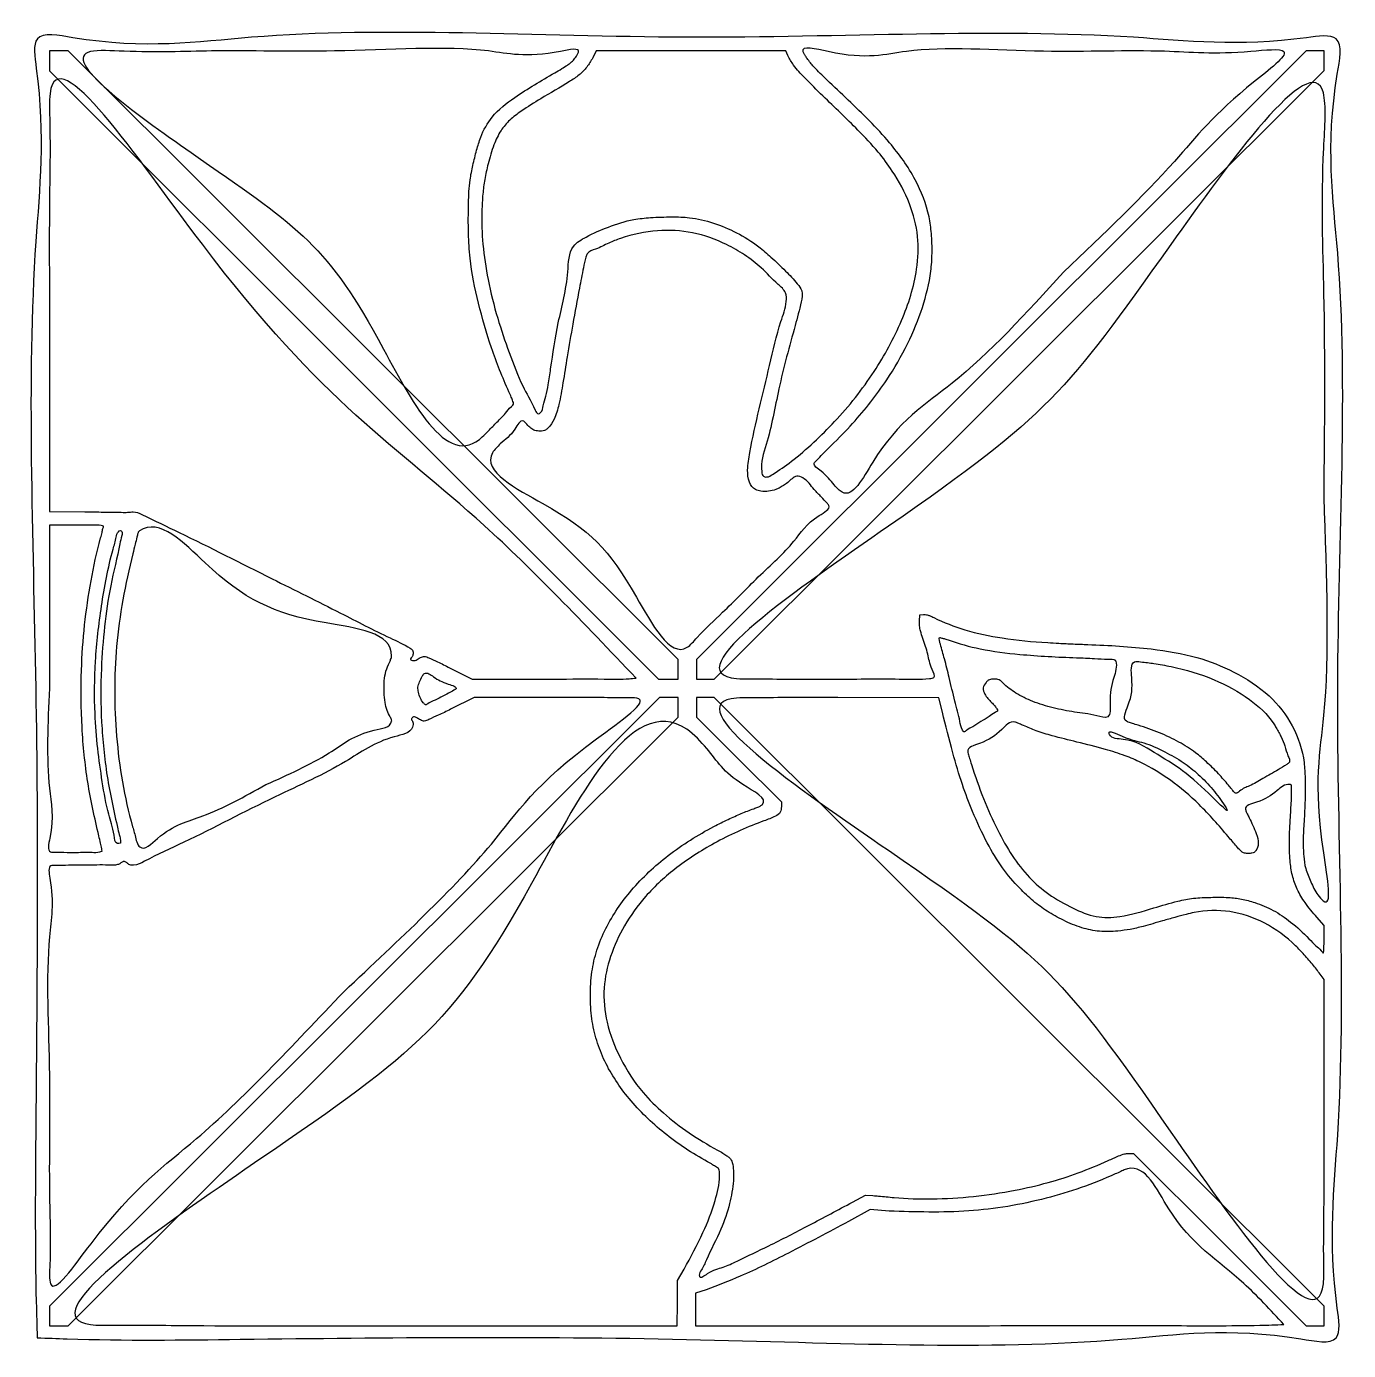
# Model space of a CAD drawing. Extents: x -1 to 142, y -1 to 142.
import ezdxf

# ---------------------------------------------------------------- set-up
doc = ezdxf.new("R2010")
doc.units = 0
doc.layers.add('Layer_1', color=7, linetype='CONTINUOUS')

msp = doc.modelspace()

# ---------------------------------------------------------------- linework, layer by layer
at = {"layer": 'Layer_1', "color": 7}
for points in [[(69.614819, 72.605955), (69.614819, 73.668211), (36.565165, 106.648531), (3.51551, 139.62885), (2.500449, 139.62885), (1.485381, 139.62885), (1.485381, 138.55587), (1.485381, 137.482861), (34.485577, 104.508355), (67.485774, 71.533877), (68.550296, 71.538957), (69.614819, 71.544037), (69.614819, 72.606265), (69.614819, 72.605955)], [(81.515365, 139.116053), (81.2943, 139.62885), (71.023175, 139.62885), (60.75205, 139.62885), (60.36325, 138.873144)], [(106.575964, 104.523962), (139.62573, 137.504169), (139.62573, 138.566509), (139.62573, 139.62885), (138.660293, 139.62885), (137.694845, 139.62885), (104.645087, 106.648644), (71.595324, 73.668409), (71.595324, 72.606096), (71.595324, 71.543755), (72.560767, 71.543755), (73.526207, 71.543755), (106.575964, 104.523962), (106.575964, 104.523962)], [(111.378673, 115.640865), (111.378673, 115.640865)], [(1.485381, 112.342167), (1.485381, 89.732836), (5.322612, 89.683617)], [(49.987115, 99.402221), (49.987127, 99.402221)], [(79.863942, 93.729018), (79.863942, 93.728172)], [(139.625668, 91.307185), (139.62573, 91.307185)], [(4.406626, 88.24386), (1.485381, 88.24386), (1.485381, 70.563823)], [(78.304054, 82.635851), (78.304054, 82.635738)], [(95.777502, 77.833049), (95.807022, 78.510354), (96.219828, 78.540355)], [(44.858483, 72.778957), (47.284603, 71.554367), (56.172128, 71.549005)], [(65.05965, 71.667284), (65.05965, 71.667312)], [(36.564756, 34.462323), (69.614819, 67.442417), (69.614819, 68.504899), (69.614819, 69.567381), (68.599863, 69.567381), (67.584907, 69.567381), (34.535144, 36.587146), (1.485381, 3.60694), (1.485381, 2.544599), (1.485381, 1.482258), (2.500046, 1.482258), (3.514697, 1.482258), (36.564756, 34.462323), (36.564756, 34.462323)], [(43.91697, 69.590721), (43.91697, 69.590721)], [(56.35294, 69.567381), (47.530698, 69.567381), (44.957506, 68.282762)], [(139.62573, 2.544486), (139.62573, 3.606714), (106.576083, 36.587033), (73.52643, 69.567381), (72.560877, 69.567381), (71.595324, 69.567381), (71.595324, 68.504702), (71.595324, 67.442022), (76.200003, 62.847811), (80.804681, 58.253629), (80.804681, 57.739928)], [(98.254922, 67.986316), (97.886554, 69.517992), (86.919497, 69.54311)], [(102.440043, 66.946129), (102.440043, 66.946129)], [(132.98623, 60.78519), (132.98623, 60.78519)], [(24.946119, 60.126229), (24.946139, 60.126229)], [(128.871596, 57.825582), (128.871596, 57.825582)], [(9.172123, 53.758986), (9.172123, 53.758986)], [(7.18638, 52.899337), (7.18638, 52.899337)], [(139.62573, 43.376595), (139.62573, 44.854649), (138.844054, 45.740488)], [(139.62573, 43.376623), (139.62573, 43.376595)], [(139.62573, 22.515518), (139.62573, 39.003166), (139.312997, 39.437986)], [(33.409969, 37.71135), (33.409952, 37.71135)], [(139.62573, 22.515518), (139.62573, 22.515518)], [(118.456795, 20.158709), (118.979343, 20.158709), (128.336842, 10.820483), (137.69434, 1.482258), (138.660037, 1.482258), (139.62573, 1.482258), (139.62573, 2.544486), (139.62573, 2.544486)], [(88.510474, 14.871783), (89.928161, 15.641573), (90.738545, 15.58002)], [(92.480497, 13.897919), (90.441306, 14.063668), (88.073871, 12.775662)], [(69.535709, 3.927996), (69.565303, 6.373705), (70.270576, 7.608935)], [(72.659847, 5.382569), (71.496301, 5.010741), (71.496301, 3.246485), (71.496301, 1.482258), (103.382453, 1.482258)], [(37.723818, 1.482258), (69.506109, 1.482258), (69.535709, 3.927996), (69.535709, 3.927996)], [(135.268617, 1.605533), (135.268617, 1.605533)], [(0.163889, 0.180705), (0.163889, 0.180705)]]:
    msp.add_lwpolyline(points, dxfattribs=at)
for points, knots in [([(0.163889, 0.180705), (0.12439, 1.459431), (-0.114409, 9.190228), (0.089667, 32.718778), (0.4159, 70.423534), (-1.283919, 110.589994), (1.166568, 131.198333), (-0.598587, 141.946834), (10.813272, 139.585163), (31.032332, 142.727), (71.062957, 140.048485), (110.524171, 142.461914), (131.199214, 139.94247), (141.946202, 141.710424), (139.585828, 130.298108), (142.72627, 110.079578), (140.048912, 70.047975), (142.461455, 30.586816), (139.942838, 9.911147), (141.709989, -0.835458), (130.296006, 1.524137), (110.137257, -1.558038), (69.498754, 0.518891), (32.097975, 0.144636), (8.563563, -0.165788), (1.239773, 0.136324), (0.163889, 0.180705)], [0, 0, 0, 0, 3.83846, 23.206194, 70.393669, 118.778991, 137.540518, 140.770964, 144.60969, 163.977389, 211.164255, 259.548983, 278.310471, 281.541177, 285.379636, 304.747363, 351.934818, 400.32016, 419.081694, 422.312141, 426.150871, 445.518569, 492.705437, 541.090167, 559.851655, 563.082365, 563.082365, 563.082365, 563.082365]), ([(65.05965, 71.667312), (59.412243, 77.587396), (43.307732, 94.469489), (27.033405, 103.650483), (1.141665, 142.932106), (1.605531, 129.948989), (1.442504, 122.788101), (1.469587, 116.18988), (1.485381, 112.342167)], [0, 0, 0, 0, 23.310351, 66.473307, 89.702708, 92.836451, 100.984232, 112.382244, 112.382244, 112.382244, 112.382244]), ([(49.987127, 99.402221), (50.303829, 99.720451), (50.853209, 100.272482), (51.352739, 100.949267), (51.859554, 101.353924), (51.675975, 101.733076), (51.530137, 102.146111), (50.651515, 104.061922), (49.319015, 107.398741), (47.92738, 112.259464), (47.060758, 116.407106), (46.867142, 120.047075), (46.881482, 122.871845), (46.977706, 125.353793), (47.371552, 127.257288), (47.754986, 128.797972), (48.283169, 130.614803), (49.477492, 132.766041), (52.385831, 135.014996), (55.031306, 136.552641), (56.967082, 137.676783), (57.539691, 138.037003), (58.01863, 138.348903), (58.356758, 138.74684), (58.647317, 139.10669), (59.132682, 140.059273), (53.436416, 138.730468), (47.416582, 140.408661), (33.246892, 139.375596), (20.138858, 139.766319), (12.018449, 139.397271), (0.54654, 140.148821), (26.229962, 121.803275), (33.047438, 118.019656), (44.235866, 94.1883), (48.526926, 97.912511), (49.147725, 98.544766), (49.679388, 99.087871), (49.987115, 99.402221)], [0, 0, 0, 0, 1.322916, 2.294852, 2.707439, 2.945585, 3.436157, 4.074113, 9.203787, 14.259618, 19.210085, 21.874292, 25.175244, 27.691985, 29.300976, 30.995248, 32.455888, 34.975416, 38.210869, 43.307745, 44.192629, 44.922144, 45.339353, 45.901674, 46.456576, 46.790134, 48.728948, 56.541537, 73.231831, 86.549644, 96.048413, 99.671833, 115.1188, 143.735915, 159.183187, 159.57699, 160.53623, 161.854401, 161.854401, 161.854401, 161.854401]), ([(139.62573, 91.307185), (139.69338, 98.82106), (139.809278, 111.694101), (139.218654, 124.939849), (140.59466, 143.317671), (112.42583, 103.772909), (108.98351, 99.004286), (68.119328, 71.588271), (78.27316, 71.581142), (81.750182, 71.545613), (87.27618, 71.523175), (92.703144, 71.624945), (95.91892, 71.48824), (97.617555, 71.682765), (96.884594, 72.996451), (96.740824, 74.236927), (96.236626, 75.669508), (95.910101, 76.66914), (95.766556, 77.300498), (95.773956, 77.660566), (95.777502, 77.833049)], [0, 0, 0, 0, 22.050182, 37.777165, 43.776223, 67.08558, 110.315326, 133.624494, 135.090543, 138.932818, 144.319805, 151.698901, 154.545449, 155.03183, 155.935364, 157.653482, 159.427357, 160.276255, 160.837359, 161.353291, 161.353291, 161.353291, 161.353291]), ([(111.378673, 115.640865), (115.726036, 119.785787), (123.177595, 126.890355), (128.382019, 133.709719), (137.22102, 140.204969), (128.673988, 139.162906), (121.599896, 139.892528), (108.796685, 139.324192), (95.325232, 140.417984), (89.574771, 138.466522), (82.824932, 140.349321), (83.256981, 139.33808), (83.402841, 139.107281), (83.731824, 138.586504), (84.510667, 137.697475), (86.006715, 136.21109), (88.836881, 133.562677), (92.311366, 130.17945), (95.384538, 125.933366), (96.750651, 122.472501), (97.110258, 119.736117), (97.171233, 117.765512), (97.002204, 115.055854), (96.15379, 111.733694), (94.544387, 107.770227), (92.559947, 104.388237), (90.511007, 101.542336), (88.491873, 99.163886), (86.713371, 97.341287), (85.344718, 96.024807), (84.787625, 95.402821), (84.084477, 94.758293), (85.620265, 93.824802), (86.261566, 92.873295), (88.300046, 90.629921), (92.409144, 98.955646), (100.518753, 103.725063), (107.377786, 111.250982), (111.378673, 115.640865)], [0, 0, 0, 0, 17.007152, 29.150961, 33.802419, 37.371562, 46.728028, 59.846321, 74.687069, 83.182338, 85.890708, 86.03857, 86.336273, 86.721109, 87.878309, 89.872094, 93.048427, 99.509078, 104.387969, 108.67487, 110.487694, 112.647015, 114.581892, 118.614765, 122.859779, 127.387014, 130.336324, 133.3778, 136.719619, 138.028161, 138.981354, 139.374061, 140.531616, 142.588698, 143.740375, 148.402885, 160.554534, 177.564646, 177.564646, 177.564646, 177.564646]), ([(60.36325, 138.873144), (60.162787, 138.532323), (59.759838, 137.847241), (58.889253, 136.974786), (57.185216, 135.861573), (55.026518, 134.667748), (52.872859, 133.279796), (51.357328, 132.202968), (50.321472, 130.966553), (49.559559, 129.328403), (49.04722, 127.527249), (48.646224, 125.742361), (48.425197, 124.034325), (48.31004, 121.68704), (48.390564, 118.580455), (48.994663, 114.694096), (49.972663, 110.756598), (51.268419, 106.977783), (52.616762, 103.436747), (53.69968, 101.690163), (54.371912, 100.190672), (54.914032, 100.541501), (54.980023, 101.28734), (55.333887, 102.259851), (55.563594, 103.608818), (55.97604, 106.261074), (56.562915, 110.408162), (57.756731, 114.588956), (57.729865, 118.360089), (59.938217, 119.670595), (62.100925, 120.591428), (64.458917, 121.372299), (66.791909, 121.595176), (68.803815, 121.660346), (71.106189, 121.600862), (73.485794, 121.035756), (76.020658, 119.969415), (78.099973, 118.680707), (79.802207, 117.198467), (81.198982, 115.846091), (82.335806, 114.679748), (83.189883, 113.57285), (82.861273, 111.908836), (81.921605, 108.483589), (80.493453, 103.321236), (79.592001, 97.930824), (78.467855, 94.937889), (78.766936, 93.495826), (79.362592, 93.402808), (79.667633, 93.601287), (79.863942, 93.729018)], [0, 0, 0, 0, 1.182691, 2.377319, 3.654276, 7.276919, 9.774409, 11.34546, 12.830977, 14.552478, 16.72343, 18.441059, 20.036686, 21.882804, 25.488369, 29.334228, 33.670371, 37.591219, 41.491647, 44.433859, 44.961067, 45.243167, 46.034643, 47.098477, 48.369438, 50.114758, 55.175652, 60.78126, 63.620529, 65.310745, 67.973324, 70.835392, 72.660675, 74.988186, 76.876584, 79.551503, 82.26404, 85.104992, 86.840055, 89.034725, 90.904626, 91.81743, 93.017153, 95.652614, 102.742548, 108.932371, 111.938473, 112.438929, 112.819927, 113.507798, 113.507798, 113.507798, 113.507798]), ([(79.863942, 93.728172), (80.550565, 94.19054), (82.119339, 95.246945), (84.339133, 97.197817), (87.494352, 100.295122), (90.895426, 104.601851), (93.940629, 110.179734), (95.54525, 115.198131), (95.753586, 119.576023), (94.796876, 123.239914), (93.143653, 126.244193), (91.204115, 128.879644), (88.645291, 131.557631), (85.899407, 134.163678), (83.544572, 136.475844), (82.193119, 137.889292), (81.708351, 138.76674), (81.515365, 139.116053)], [0, 0, 0, 0, 2.481384, 5.669384, 8.844816, 15.744479, 22.033876, 27.83578, 31.38362, 35.033682, 39.035972, 41.602471, 44.833708, 50.129533, 52.952782, 54.757072, 55.950442, 55.950442, 55.950442, 55.950442]), ([(78.304054, 82.635738), (79.706076, 83.916794), (82.112591, 86.115674), (83.699116, 88.723188), (86.295167, 90.05702), (85.600758, 90.774166), (85.11392, 91.341796), (84.190882, 92.212534), (83.550584, 93.255593), (82.269825, 93.699979), (81.676989, 92.928389), (81.033095, 92.539778), (80.60266, 92.27621), (80.086358, 92.011463), (79.41281, 91.89249), (78.665202, 91.882848), (77.830871, 92.065677), (77.205234, 92.96473), (77.09396, 94.404013), (77.536089, 97.077618), (78.397939, 100.846992), (79.549359, 105.5714), (80.428692, 109.492898), (81.360906, 111.997272), (81.37703, 113.567048), (80.045132, 114.613611), (78.763369, 116.11143), (76.850754, 117.547167), (74.42003, 118.955462), (71.248505, 120.092843), (67.272803, 120.303479), (64.229369, 119.653563), (62.024155, 118.806253), (60.905204, 118.179687), (59.816993, 117.876556), (59.518206, 117.01864), (59.283683, 115.779466), (58.80502, 113.357412), (58.227443, 110.139354), (57.620377, 106.720103), (57.171135, 103.80532), (56.787536, 101.532647), (56.312357, 99.851645), (55.743477, 98.930768), (55.291954, 98.543273), (54.979235, 98.420799), (54.583126, 98.416376), (54.105706, 98.46306), (53.602408, 98.73), (53.307932, 99.072481), (53.094247, 99.329669), (52.970062, 99.454137), (52.483572, 99.6855), (51.720734, 98.078366), (50.616364, 97.346568), (47.704725, 94.36407), (59.185537, 88.681322), (63.056132, 84.657576), (69.124271, 73.063549), (72.248232, 76.74732), (74.811784, 79.086829), (77.017729, 81.328622), (78.304054, 82.635851)], [0, 0, 0, 0, 5.452697, 9.359334, 10.874453, 11.22396, 12.065146, 13.216875, 14.976994, 15.664129, 16.853593, 17.424098, 17.964795, 18.360905, 19.159051, 19.979526, 20.61448, 21.628326, 22.971097, 24.875398, 29.73708, 34.570482, 39.486319, 41.716333, 42.660744, 43.890673, 46.436606, 48.718758, 50.974538, 54.871223, 58.690897, 62.757749, 64.137754, 65.71153, 66.740142, 67.159419, 68.327681, 70.576005, 74.530053, 78.153739, 80.988921, 83.377791, 85.069124, 86.200864, 86.55872, 86.834148, 87.187935, 87.735865, 88.258544, 88.848351, 89.07738, 89.263568, 89.37287, 90.63284, 92.891162, 94.154678, 101.899611, 116.230786, 123.975765, 125.474458, 129.369551, 134.817842, 134.817842, 134.817842, 134.817842]), ([(96.219828, 78.540355), (96.323776, 78.541044), (96.548653, 78.542537), (96.924418, 78.418013), (98.259675, 77.759799), (100.829827, 76.734587), (104.99616, 75.88431), (108.423615, 75.562526), (111.001694, 75.430226), (112.454071, 75.361676), (115.795281, 75.230025), (120.291782, 75.001484), (125.653098, 74.111399), (129.99999, 72.399017), (133.700155, 70.024302), (136.407832, 66.579706), (137.464648, 63.336478), (137.586062, 60.587066), (137.586945, 58.458279), (137.464214, 56.226109), (137.33375, 54.205872), (137.390704, 52.504325), (137.58323, 50.951235), (138.204941, 49.543532), (138.726158, 48.377633), (140.692229, 46.163444), (138.195678, 59.469519), (140.429926, 68.536343), (139.931434, 82.650064), (139.625668, 91.307185)], [0, 0, 0, 0, 0.310055, 0.670768, 1.171551, 4.784032, 8.922177, 13.883672, 15.099753, 16.666791, 18.245579, 25.131145, 30.17305, 34.460087, 39.076065, 43.188361, 47.362974, 49.046528, 51.434479, 53.74736, 55.752813, 57.502781, 58.851393, 60.424604, 62.026335, 62.878397, 68.068633, 82.986665, 106.654739, 106.654739, 106.654739, 106.654739]), ([(5.322612, 89.683617), (5.989494, 89.674262), (7.175185, 89.657629), (8.619432, 89.643856), (9.498148, 89.620401), (9.966652, 89.624874), (10.267409, 89.636776), (10.796014, 89.734965), (12.611027, 88.846611), (17.518955, 86.521768), (24.734864, 82.832991), (32.361679, 79.091153), (37.314087, 76.484533), (39.953341, 75.303364), (40.772028, 74.785622), (40.892761, 74.590177), (40.902896, 74.385209), (40.883857, 74.191929), (40.835965, 74.032103), (40.744527, 73.891479), (40.588104, 73.801235), (40.645533, 73.59753), (40.832435, 73.560064), (41.028005, 73.542306), (41.243259, 73.62124), (41.452304, 73.757878), (41.68395, 73.893015), (41.911112, 73.977441), (42.230789, 74.04266), (42.771394, 73.750578), (43.67682, 73.383239), (44.423479, 73.001411), (44.858483, 72.778957)], [0, 0, 0, 0, 2.000853, 3.557446, 4.332787, 4.637903, 4.962407, 5.236851, 6.22923, 10.706723, 21.957074, 30.255361, 36.272636, 38.706227, 38.955755, 39.144034, 39.368835, 39.555663, 39.728726, 39.860026, 40.062881, 40.182168, 40.392508, 40.568502, 40.780137, 41.057169, 41.322019, 41.58029, 41.785282, 42.276248, 43.320452, 44.777942, 44.777942, 44.777942, 44.777942]), ([(24.946139, 60.126229), (27.341792, 61.186083), (31.454711, 63.005667), (35.039629, 65.950358), (38.513251, 66.303196), (38.581067, 67.118105), (38.518909, 67.266606), (38.330688, 67.609807), (38.027461, 68.174776), (37.824379, 69.09423), (37.737714, 70.17272), (37.735882, 71.312569), (37.907689, 72.415714), (38.22778, 73.156839), (38.453522, 73.637459), (38.551046, 73.859528), (38.727146, 76.665667), (27.256546, 77.819538), (20.954453, 81.048034), (13.397074, 89.146206), (11.159189, 87.558534), (11.102871, 87.457961), (11.03811, 87.253053), (10.944321, 86.813541), (10.751453, 86.080532), (9.76592, 82.183509), (8.464931, 75.278724), (8.501266, 65.27994), (9.664812, 58.299684), (10.819831, 54.464473), (10.985607, 53.685435), (11.707733, 52.845023), (14.351647, 55.666217), (18.675632, 56.60562), (22.637762, 58.830186), (24.946119, 60.126229)], [0, 0, 0, 0, 7.646451, 13.127623, 15.257038, 15.355668, 15.521366, 15.727368, 16.537475, 17.426762, 18.527691, 19.782102, 20.840409, 21.8498, 22.185062, 22.440788, 22.566864, 30.529242, 45.163398, 53.079203, 53.167858, 53.28573, 53.415506, 53.813774, 54.631061, 55.690443, 65.87312, 75.5962, 85.564992, 86.915498, 87.651271, 87.923182, 90.046666, 95.523672, 103.168542, 103.168542, 103.168542, 103.168542]), ([(7.18638, 52.899337), (7.178283, 52.991247), (7.152386, 53.285218), (7.018564, 53.835701), (6.43685, 56.214118), (5.528527, 60.368943), (4.922469, 66.393011), (4.872362, 72.101402), (5.232829, 77.400181), (5.940484, 82.201797), (6.637407, 85.481329), (7.185866, 87.398168), (7.236564, 87.786915), (7.395226, 88.149331), (6.829552, 88.239867), (5.966901, 88.227149), (5.036144, 88.237118), (4.406626, 88.24386)], [0, 0, 0, 0, 0.276572, 0.8846, 1.694301, 7.62841, 13.618358, 19.824954, 24.728682, 29.552476, 34.31858, 34.922617, 35.387704, 35.613552, 35.852309, 36.725785, 38.551138, 38.551138, 38.551138, 38.551138]), ([(9.172123, 53.758986), (9.180485, 53.830276), (9.209183, 54.074937), (9.067843, 54.595645), (8.530252, 56.929737), (7.622639, 61.036897), (7.048498, 66.863023), (7.019125, 72.283705), (7.420498, 77.23147), (8.039361, 81.72182), (8.912477, 85.052783), (9.255656, 86.920935), (9.445118, 87.490853), (9.155195, 87.708383), (8.823158, 87.43384), (8.690704, 86.695941), (7.900688, 84.05565), (7.073687, 79.563882), (6.369888, 73.60877), (6.338974, 68.439285), (6.676467, 64.069845), (7.186527, 60.481424), (7.754111, 57.169925), (8.449917, 55.322982), (8.583039, 53.635919), (9.053766, 53.734259), (9.172123, 53.758986)], [0, 0, 0, 0, 0.214251, 0.735292, 1.587974, 7.438861, 13.299084, 19.125254, 23.68245, 28.157287, 32.799031, 33.723002, 34.154682, 34.353946, 34.608869, 35.231899, 36.598862, 42.868234, 48.901753, 54.566186, 58.36201, 61.991463, 65.594156, 67.923571, 68.905058, 69.234729, 69.234729, 69.234729, 69.234729]), ([(102.440043, 66.946129), (102.75255, 67.130075), (103.296526, 67.450266), (103.778353, 67.872398), (104.318932, 68.094705), (104.130146, 68.400216), (103.917884, 68.668806), (103.444921, 69.191941), (102.898226, 69.737024), (102.562283, 70.604028), (102.919766, 71.110486), (103.197192, 71.434236), (103.51601, 71.556538), (103.869569, 71.535995), (104.233281, 71.557053), (104.577497, 71.412585), (105.131258, 70.789385), (106.268465, 69.939776), (108.12328, 69.037135), (110.258966, 68.417493), (112.650752, 67.920409), (114.430991, 67.787386), (116.541877, 67.121407), (116.341262, 69.657079), (116.663197, 71.327414), (117.232081, 72.943574), (117.020773, 73.571374), (116.933135, 73.629984), (116.663386, 73.723121), (115.91007, 73.689692), (114.578357, 73.8114), (111.387344, 73.906195), (107.259938, 74.120404), (102.551367, 74.687314), (99.898402, 75.433829), (98.459588, 75.945618), (98.18746, 75.997944), (97.917342, 76.088955), (97.921683, 75.85887), (97.961631, 75.64195), (98.156271, 74.897887), (98.52927, 73.610924), (99.050756, 71.545876), (99.558384, 69.298856), (100.122264, 67.354087), (100.256337, 66.270799), (100.608294, 65.732526), (101.021183, 66.15263), (101.617082, 66.40478), (102.139178, 66.748218), (102.440043, 66.946129)], [0, 0, 0, 0, 1.055316, 1.836972, 2.177359, 2.358725, 2.751538, 3.277546, 4.428856, 5.120102, 5.801128, 6.13378, 6.392788, 6.787657, 7.189144, 7.472068, 7.870869, 9.659941, 11.704313, 14.012214, 16.365191, 18.820512, 20.006965, 21.522437, 24.330012, 26.088506, 26.165499, 26.267594, 26.387551, 27.023901, 28.475451, 30.428158, 36.575907, 40.91686, 44.532881, 44.991054, 45.336065, 45.496429, 45.616517, 45.878074, 46.231418, 47.862724, 49.956215, 52.57946, 54.845363, 55.846997, 56.089908, 56.417764, 57.191712, 58.244248, 58.244248, 58.244248, 58.244248]), ([(132.98623, 60.78519), (133.551866, 61.099496), (134.437588, 61.591663), (135.358077, 62.14309), (136.030287, 62.598157), (135.598517, 63.41234), (135.411967, 64.274664), (135.057236, 65.135172), (134.726272, 65.783907), (134.458729, 66.262976), (133.615057, 67.631814), (131.446462, 69.627926), (127.608392, 71.700193), (124.045054, 72.753736), (121.306512, 73.241367), (120.060931, 73.39007), (118.596243, 73.5603), (118.901368, 70.889545), (118.780432, 69.447323), (117.713903, 67.152997), (118.498867, 66.86529), (118.911913, 66.723764), (120.062572, 66.374462), (121.770452, 65.786865), (123.858854, 64.788026), (125.568579, 63.734816), (126.959743, 62.525041), (128.15408, 61.344829), (129.042677, 60.340591), (129.585899, 59.644899), (129.829175, 59.374238), (130.097719, 59.078194), (130.695199, 59.666416), (131.650482, 59.984139), (132.496063, 60.491236), (132.98623, 60.78519)], [0, 0, 0, 0, 1.915785, 2.999903, 3.384267, 4.088462, 5.204659, 6.257695, 6.807701, 7.397949, 7.901688, 11.628709, 16.027368, 20.897991, 22.773922, 24.237834, 24.894842, 26.623929, 29.699806, 31.388926, 31.607186, 32.0868, 32.7248, 35.195891, 37.510038, 39.654608, 41.19498, 43.031411, 44.682129, 45.236134, 45.645794, 45.824501, 46.313489, 47.52202, 49.188754, 49.188754, 49.188754, 49.188754]), ([(43.91697, 69.590721), (44.197709, 69.73259), (44.682494, 69.977573), (45.185381, 70.258837), (45.852032, 70.652252), (44.110484, 71.196834), (43.466026, 71.507438), (42.2482, 72.443254), (41.816637, 71.773477), (41.598005, 71.291863), (41.376615, 70.703564), (41.466945, 70.082422), (41.660017, 69.511937), (41.886342, 69.089888), (42.090234, 68.891601), (42.16875, 68.817416), (42.299228, 68.730566), (42.609009, 69.019938), (43.162029, 69.181471), (43.63989, 69.440517), (43.91697, 69.590721)], [0, 0, 0, 0, 0.926088, 1.599185, 1.876052, 2.865993, 4.651192, 5.681104, 6.091026, 6.752297, 7.353687, 7.912831, 8.590703, 9.167639, 9.320773, 9.438551, 9.496873, 9.767544, 10.438055, 11.36337, 11.36337, 11.36337, 11.36337]), ([(70.270576, 7.608935), (70.982555, 8.920915), (72.2814, 11.314325), (73.595928, 14.690194), (74.124959, 16.914548), (74.106357, 18.03753), (74.07589, 18.30849), (73.995775, 18.544747), (73.704116, 18.699711), (73.325559, 18.953778), (71.325744, 20.034825), (68.092897, 22.168473), (64.279933, 25.848286), (61.919446, 29.364007), (60.732663, 32.369515), (60.205772, 34.771439), (60.060167, 37.272056), (60.198121, 39.777829), (60.766048, 42.233726), (62.054244, 45.302445), (64.522832, 48.921044), (68.543469, 52.651144), (72.253797, 54.980701), (74.99174, 56.335885), (76.425063, 56.9901), (77.517372, 57.393015), (78.230535, 57.672268), (78.546613, 57.795913), (79.503246, 58.56346), (74.849593, 60.817634), (73.53326, 63.302264), (65.221797, 71.880453), (47.363003, 35.120592), (38.164694, 29.083201), (-2.056514, 1.419303), (11.168427, 1.562388), (21.280362, 1.43874), (31.13404, 1.464818), (37.723818, 1.482258)], [0, 0, 0, 0, 4.471808, 8.157805, 10.866922, 11.235518, 11.514997, 11.690498, 11.952574, 12.452853, 13.084538, 18.736171, 24.043755, 28.878177, 31.303587, 33.700634, 36.221744, 38.797575, 41.204205, 43.743823, 48.74517, 54.207517, 60.088365, 61.814465, 63.373489, 64.811521, 65.306255, 65.670495, 65.830869, 68.847231, 74.365064, 77.381504, 101.074977, 144.988359, 168.681604, 171.285317, 180.95073, 200.465083, 200.465083, 200.465083, 200.465083]), ([(1.485381, 70.563823), (1.306349, 66.758835), (1.037986, 61.055254), (2.08785, 56.254953), (1.160975, 52.762998), (2.268676, 52.825138), (3.160933, 52.772731), (4.538084, 52.768549), (5.813057, 52.810452), (6.754834, 52.747325), (7.102883, 52.869925), (7.18638, 52.899337)], [0, 0, 0, 0, 10.833008, 16.238407, 17.732024, 18.165376, 19.180613, 20.5584, 22.221437, 23.059074, 23.323443, 23.323443, 23.323443, 23.323443]), ([(56.172128, 71.549005), (57.983262, 71.565921), (60.698103, 71.591279), (63.668985, 71.511733), (64.813888, 71.639794), (65.05965, 71.667284)], [0, 0, 0, 0, 5.437091, 8.150052, 8.891584, 8.891584, 8.891584, 8.891584]), ([(33.409952, 37.71135), (39.39864, 43.295939), (49.664517, 52.869105), (54.772996, 61.303619), (67.263852, 69.587556), (63.19038, 69.504315), (60.462405, 69.580033), (57.877404, 69.572075), (56.35294, 69.567381)], [0, 0, 0, 0, 22.58675, 38.718466, 44.902745, 46.066646, 49.195465, 53.692974, 53.692974, 53.692974, 53.692974]), ([(86.919497, 69.54311), (85.065961, 69.548186), (81.890404, 69.556881), (78.334467, 69.523671), (68.114152, 69.553923), (109.070131, 41.832318), (111.873421, 38.767058), (139.800832, -1.86007), (139.55131, 9.655379), (139.645332, 14.932028), (139.632955, 19.720526), (139.62573, 22.515518)], [0, 0, 0, 0, 5.524148, 9.464204, 10.967485, 34.276779, 77.506589, 100.816075, 103.075807, 108.999217, 117.304128, 117.304128, 117.304128, 117.304128]), ([(44.957506, 68.282762), (44.509921, 68.055089), (43.729102, 67.65791), (42.780731, 67.289046), (42.219152, 66.960489), (41.900696, 67.032246), (41.68733, 67.116355), (41.428602, 67.262386), (41.219027, 67.432706), (40.936501, 67.507692), (40.81122, 67.359665), (40.725102, 67.255927), (40.714433, 67.144474), (40.81362, 67.0491), (40.893044, 66.874149), (40.904201, 66.622436), (40.702001, 65.687961), (37.255884, 65.134358), (33.066839, 62.003603), (25.07776, 58.534135), (17.930947, 54.679399), (12.848787, 52.397096), (10.925437, 51.352467), (10.339197, 51.392679), (10.103012, 51.446902), (9.96009, 51.574892), (9.835651, 51.688995), (9.699027, 51.755097), (9.555908, 51.791931), (9.413153, 51.754769), (9.275262, 51.690551), (9.126402, 51.53861), (8.657727, 51.343018), (7.365417, 51.446537), (5.620915, 51.360579), (3.692465, 51.407549), (2.52763, 51.314899), (1.25871, 51.439411), (2.053541, 47.643403), (0.930703, 41.416369), (1.706079, 29.122806), (1.347494, 17.021588), (1.668286, 10.324567), (1.30432, 3.822932), (9.652001, 15.925511), (18.315115, 21.686029), (27.848448, 31.80701), (33.409969, 37.71135)], [0, 0, 0, 0, 1.496738, 2.611077, 3.126666, 3.318038, 3.564213, 3.817977, 4.19988, 4.394486, 4.598262, 4.718626, 4.802267, 4.902035, 5.107921, 5.368627, 5.645671, 7.895343, 13.809303, 22.360711, 33.405788, 38.15106, 39.384155, 39.68364, 39.902117, 40.09255, 40.248459, 40.407489, 40.543999, 40.68051, 40.83954, 40.995449, 41.310593, 42.31878, 44.797919, 46.628191, 47.974727, 48.546518, 49.891248, 56.235489, 71.229273, 84.577964, 91.726179, 93.848995, 100.031042, 116.161108, 138.7472, 138.7472, 138.7472, 138.7472]), ([(139.312997, 39.437986), (139.037546, 39.798271), (138.448937, 40.568158), (137.518887, 41.635529), (135.898677, 43.364623), (133.319722, 45.277817), (129.46072, 46.579466), (126.502228, 46.502295), (124.553574, 46.023202), (123.418041, 45.723317), (121.86173, 45.279953), (120.257744, 44.800165), (118.639467, 44.416457), (117.066414, 44.208047), (115.296872, 44.150139), (113.288047, 44.55924), (111.406627, 45.366795), (109.643372, 46.342577), (108.050154, 47.505147), (106.403341, 49.060264), (104.661377, 51.12365), (102.977228, 53.941952), (101.581292, 56.987775), (100.343486, 60.260755), (99.269003, 63.869096), (98.617973, 66.512309), (98.254922, 67.986316)], [0, 0, 0, 0, 1.360296, 2.906798, 4.24418, 8.469764, 12.381094, 16.255229, 17.136532, 18.401984, 19.778184, 21.991042, 23.424849, 24.760878, 26.748227, 28.705424, 30.85466, 32.867211, 34.741941, 36.753994, 39.650569, 42.812075, 46.570104, 49.690415, 53.302692, 57.856652, 57.856652, 57.856652, 57.856652]), ([(138.844054, 45.740488), (138.401847, 46.258112), (137.59754, 47.199592), (136.68918, 48.729422), (136.13321, 50.272801), (135.894467, 52.055656), (135.84077, 54.162284), (135.934554, 56.080388), (136.043246, 57.606845), (136.086565, 58.505587), (136.118394, 59.263385), (136.097651, 59.715366), (136.099301, 60.093725), (135.409675, 60.242887), (134.198107, 59.12897), (132.998308, 58.337241), (130.949946, 57.858156), (131.184284, 57.21088), (131.316786, 56.908599), (131.713922, 56.101157), (132.200741, 55.071604), (132.603051, 53.827606), (132.35985, 53.089023), (132.060721, 52.761023), (131.760536, 52.659808), (131.413876, 52.676894), (131.048797, 52.654794), (130.699656, 52.808888), (130.435482, 53.104338), (130.084102, 53.483294), (129.67947, 53.955533), (128.386388, 55.511725), (126.293324, 57.885576), (123.127262, 60.609423), (120.352126, 62.284665), (117.957201, 63.323098), (115.62996, 64.036673), (112.978367, 64.694171), (110.456926, 65.318113), (108.512947, 65.882181), (107.358603, 66.374916), (106.655276, 66.695743), (106.340737, 66.827531), (105.640136, 67.062688), (104.290974, 65.622387), (103.035605, 64.737054), (100.851163, 64.146338), (101.091228, 63.368171), (101.215842, 62.910791), (101.724028, 61.266182), (102.657431, 58.647232), (104.127896, 55.336109), (105.740983, 52.441335), (107.562578, 50.056206), (109.801339, 48.115623), (112.277709, 46.758133), (114.844587, 45.637536), (117.928538, 45.759773), (120.827489, 46.639607), (123.455882, 47.439946), (125.521792, 47.861039), (127.358072, 47.898765), (129.098946, 47.933571), (130.708602, 47.758077), (132.346198, 47.293537), (134.177378, 46.544967), (136.157571, 45.175392), (137.593777, 43.847843), (138.702047, 42.66399), (139.149905, 42.334123), (139.572691, 41.78177), (139.596547, 42.263778), (139.623066, 42.678953), (139.624748, 43.119367), (139.62573, 43.376623)], [0, 0, 0, 0, 2.039421, 3.709398, 5.308201, 6.923916, 9.082287, 11.623454, 12.686499, 13.664011, 14.344648, 14.906673, 15.145353, 15.285482, 16.811067, 19.384362, 20.792087, 20.978511, 21.340888, 21.802284, 23.660453, 24.811338, 25.578258, 25.863292, 26.109482, 26.497661, 26.902068, 27.18897, 27.606182, 28.075617, 28.744834, 29.469202, 34.14792, 38.219821, 41.94939, 43.821931, 46.038651, 49.241708, 52.017269, 53.834053, 55.303296, 55.779956, 56.149416, 56.332767, 57.955241, 60.801645, 62.356136, 62.59574, 63.117509, 63.808854, 67.73107, 71.476073, 74.657617, 77.655098, 80.43427, 83.465495, 86.131048, 88.689063, 92.503546, 95.212832, 96.93348, 98.805111, 100.708787, 102.156967, 103.641669, 105.801311, 108.070743, 110.769, 111.840662, 112.619965, 112.938817, 113.141776, 113.671301, 114.415052, 114.415052, 114.415052, 114.415052]), ([(128.871596, 57.825582), (128.453485, 58.419179), (127.597514, 59.63441), (126.07467, 61.19841), (124.331859, 62.620387), (122.371266, 63.692579), (119.962677, 64.816463), (118.546473, 64.895852), (116.15771, 66.123266), (116.562805, 65.05858), (118.794613, 65.144892), (121.168824, 63.610356), (124.566094, 61.583432), (126.663787, 59.608969), (128.26739, 58.015346), (128.648881, 57.721726), (129.145604, 57.214033), (129.078435, 57.462277), (128.997028, 57.611815), (128.916822, 57.748506), (128.871596, 57.825582)], [0, 0, 0, 0, 2.174552, 4.45181, 6.536507, 8.855413, 11.310443, 13.780035, 15.220492, 15.345459, 16.929705, 20.550499, 24.207784, 28.504505, 29.615781, 30.399267, 30.687355, 30.790409, 30.993047, 31.255042, 31.255042, 31.255042, 31.255042]), ([(80.804681, 57.739928), (80.796648, 57.52113), (80.779723, 57.060191), (79.961908, 56.54535), (77.620818, 55.763422), (73.890588, 54.085799), (69.545767, 51.360947), (66.138846, 48.265059), (63.744337, 44.952821), (62.207322, 41.597022), (61.407897, 38.018836), (61.775748, 34.177107), (63.277727, 30.310282), (65.437365, 27.007045), (68.078878, 24.401276), (70.795701, 22.304188), (73.023143, 20.979432), (74.429704, 20.215999), (74.858713, 19.939681), (75.28008, 19.651647), (75.5378, 19.075611), (75.646647, 18.225565), (75.612928, 16.729583), (75.230302, 14.565216), (74.232857, 11.683843), (72.985938, 9.356757), (72.286192, 7.69681), (71.864209, 7.133142), (72.003179, 6.524145), (73.249969, 7.552637), (74.401973, 7.706341), (76.710254, 8.817168), (79.761174, 10.267229), (83.943791, 12.424717), (86.946138, 14.033531), (88.510474, 14.871783)], [0, 0, 0, 0, 0.619861, 1.305857, 2.645447, 8.205245, 13.37577, 18.025153, 21.909926, 25.557309, 29.034712, 32.782795, 36.944779, 41.374211, 44.511302, 48.036199, 51.643819, 52.27849, 52.830047, 53.181662, 53.786293, 54.635072, 55.754353, 58.257489, 61.194293, 64.879392, 66.096686, 66.691902, 66.849088, 67.768785, 69.584332, 71.258843, 75.047212, 79.9486, 85.280562, 85.280562, 85.280562, 85.280562]), ([(90.738545, 15.58002), (90.942481, 15.563143), (91.421547, 15.523497), (92.186853, 15.453803), (94.103017, 15.256746), (97.268852, 15.153937), (101.654958, 15.433461), (105.861771, 16.054337), (109.649918, 16.934342), (113.026695, 17.996212), (115.540905, 19.065973), (117.181788, 19.806847), (117.920556, 20.115705), (118.304281, 20.146478), (118.456795, 20.158709)], [0, 0, 0, 0, 0.613897, 1.44211, 2.305363, 6.392643, 10.924512, 15.474435, 19.13379, 22.580578, 26.083338, 27.309245, 28.001706, 28.458475, 28.458475, 28.458475, 28.458475]), ([(135.268617, 1.605533), (133.837665, 3.162872), (129.775029, 7.584339), (123.640595, 11.212983), (120.248132, 19.10638), (117.996506, 18.377337), (117.555806, 18.183689), (114.791868, 16.905253), (109.377547, 15.028815), (101.080981, 13.635647), (95.361056, 13.810076), (92.480497, 13.897919)], [0, 0, 0, 0, 6.228655, 17.683868, 23.913227, 24.166463, 24.686654, 25.362539, 33.29413, 41.800122, 50.429523, 50.429523, 50.429523, 50.429523]), ([(88.073871, 12.775662), (85.91169, 11.623772), (82.047105, 9.564934), (76.936664, 7.016952), (73.896736, 5.855246), (72.659847, 5.382569)], [0, 0, 0, 0, 7.351224, 13.139253, 17.109859, 17.109859, 17.109859, 17.109859]), ([(103.382453, 1.482258), (109.902583, 1.500755), (119.657644, 1.528429), (130.288787, 1.447994), (134.39551, 1.577911), (135.268617, 1.605533)], [0, 0, 0, 0, 19.561463, 29.266795, 31.887329, 31.887329, 31.887329, 31.887329])]:
    msp.add_open_spline(points, degree=3, knots=knots, dxfattribs=at)

doc.saveas('drawing.dxf')
